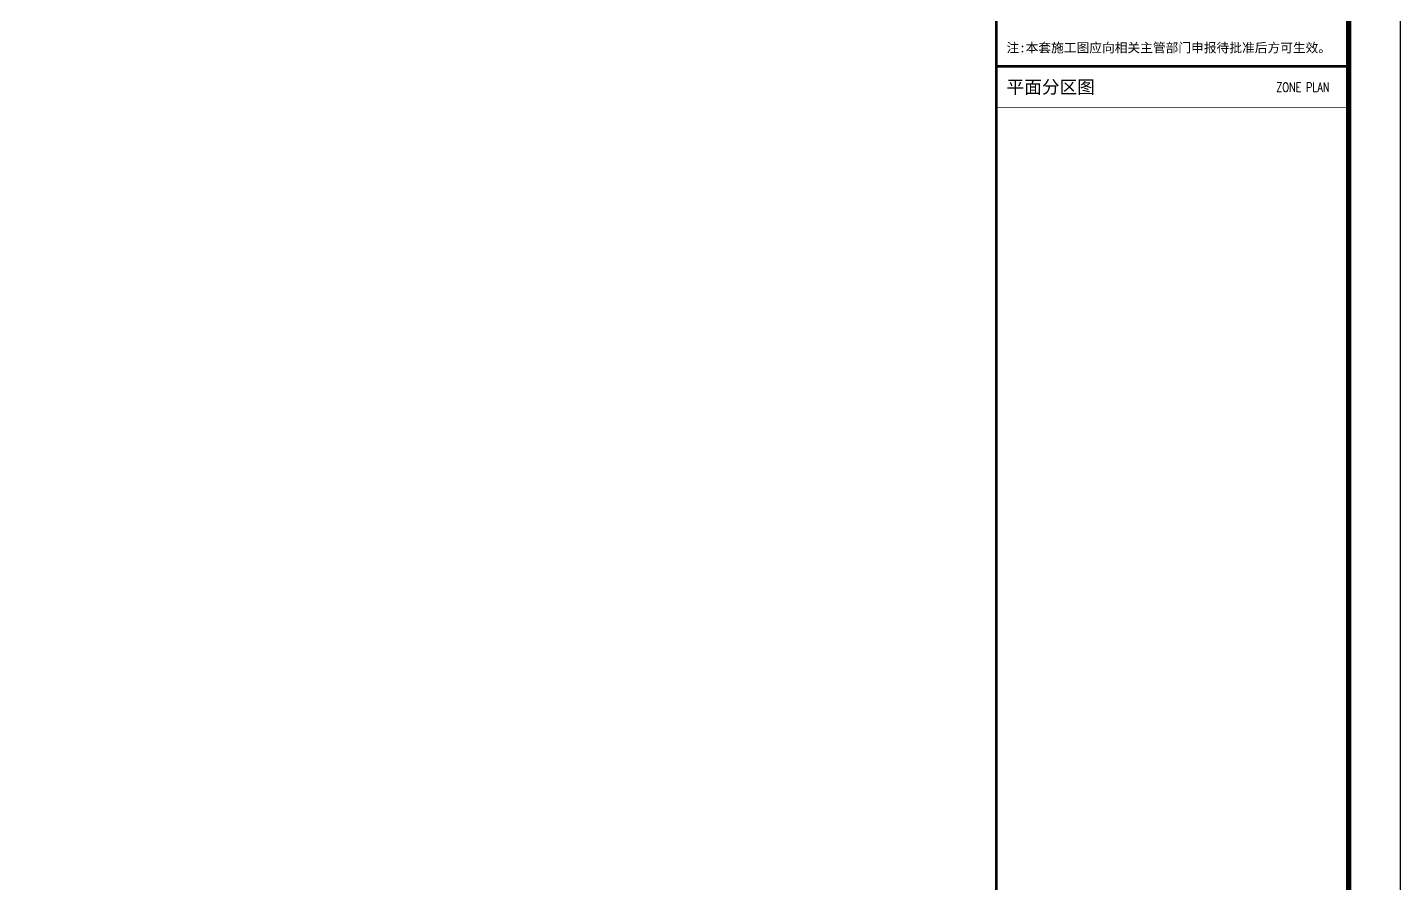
# Model space of a CAD drawing. Header units: inches. Extents: x -97096 to 280004, y -37912 to 97116.
# Drawn here: x 63441 to 103175, y 25746 to 50511 of the extents above; entities that cross this region are included whole.
import ezdxf

# ---------------------------------------------------------------- set-up
doc = ezdxf.new("R2010")
doc.units = ezdxf.units.IN
doc.header["$LTSCALE"] = 1000
doc.header["$MEASUREMENT"] = 0
doc.layers.add('GPS提资', color=1, linetype='Continuous')
doc.layers.add('TK', color=101, linetype='Continuous')
doc.styles.add('G2011-0185-BLOK-A1$0$GOA_01_thin_0.75', font='romans.shx', dxfattribs={"width": 0.75})
doc.styles.add('G2011-0185-BLOK-A1$0$GOA_06_宋体_1.00', font='SimSun.ttf')

# ---------------------------------------------------------------- blocks, each defined once
blk = doc.blocks.new('A0-150')
at = {"layer": 'TK'}
blk.add_lwpolyline([(0, 0), (178350, 0), (178350, 126150), (0, 126150)], close=True, dxfattribs=at)
at = {"layer": 'TK', "const_width": 150}
blk.add_lwpolyline([(3750, 1500), (176850, 1500), (176850, 124650), (3750, 124650)], close=True, dxfattribs=at)
at = {"layer": 'TK'}
for points, const_width in [([(166650, 124650), (166650, 1500)], 75), ([(166650, 87300), (176850, 87300)], 75), ([(166650, 86100), (176850, 86100)], 18)]:
    blk.add_lwpolyline(points, dxfattribs=dict(at, const_width=const_width))
at = {"layer": 'TK', "style": 'G2011-0185-BLOK-A1$0$GOA_06_宋体_1.00'}
for s, height, p in [('注:本套施工图应向相关主管部门申报待批准后方可生效。', 270, (166949, 87703)), ('平面分区图', 375, (166949, 86514))]:
    blk.add_text(s, height=height, dxfattribs=at).set_placement(p)
at = {"layer": 'TK', "style": 'G2011-0185-BLOK-A1$0$GOA_01_thin_0.75', "width": 0.75}
blk.add_text('ZONE PLAN', height=270, dxfattribs=at).set_placement((174757, 86557))

msp = doc.modelspace()

# ---------------------------------------------------------------- block references
at = {"layer": 'GPS提资'}
msp.add_blockref('A0-150', (-75175, -37912.1), dxfattribs=at)

doc.saveas('drawing.dxf')
